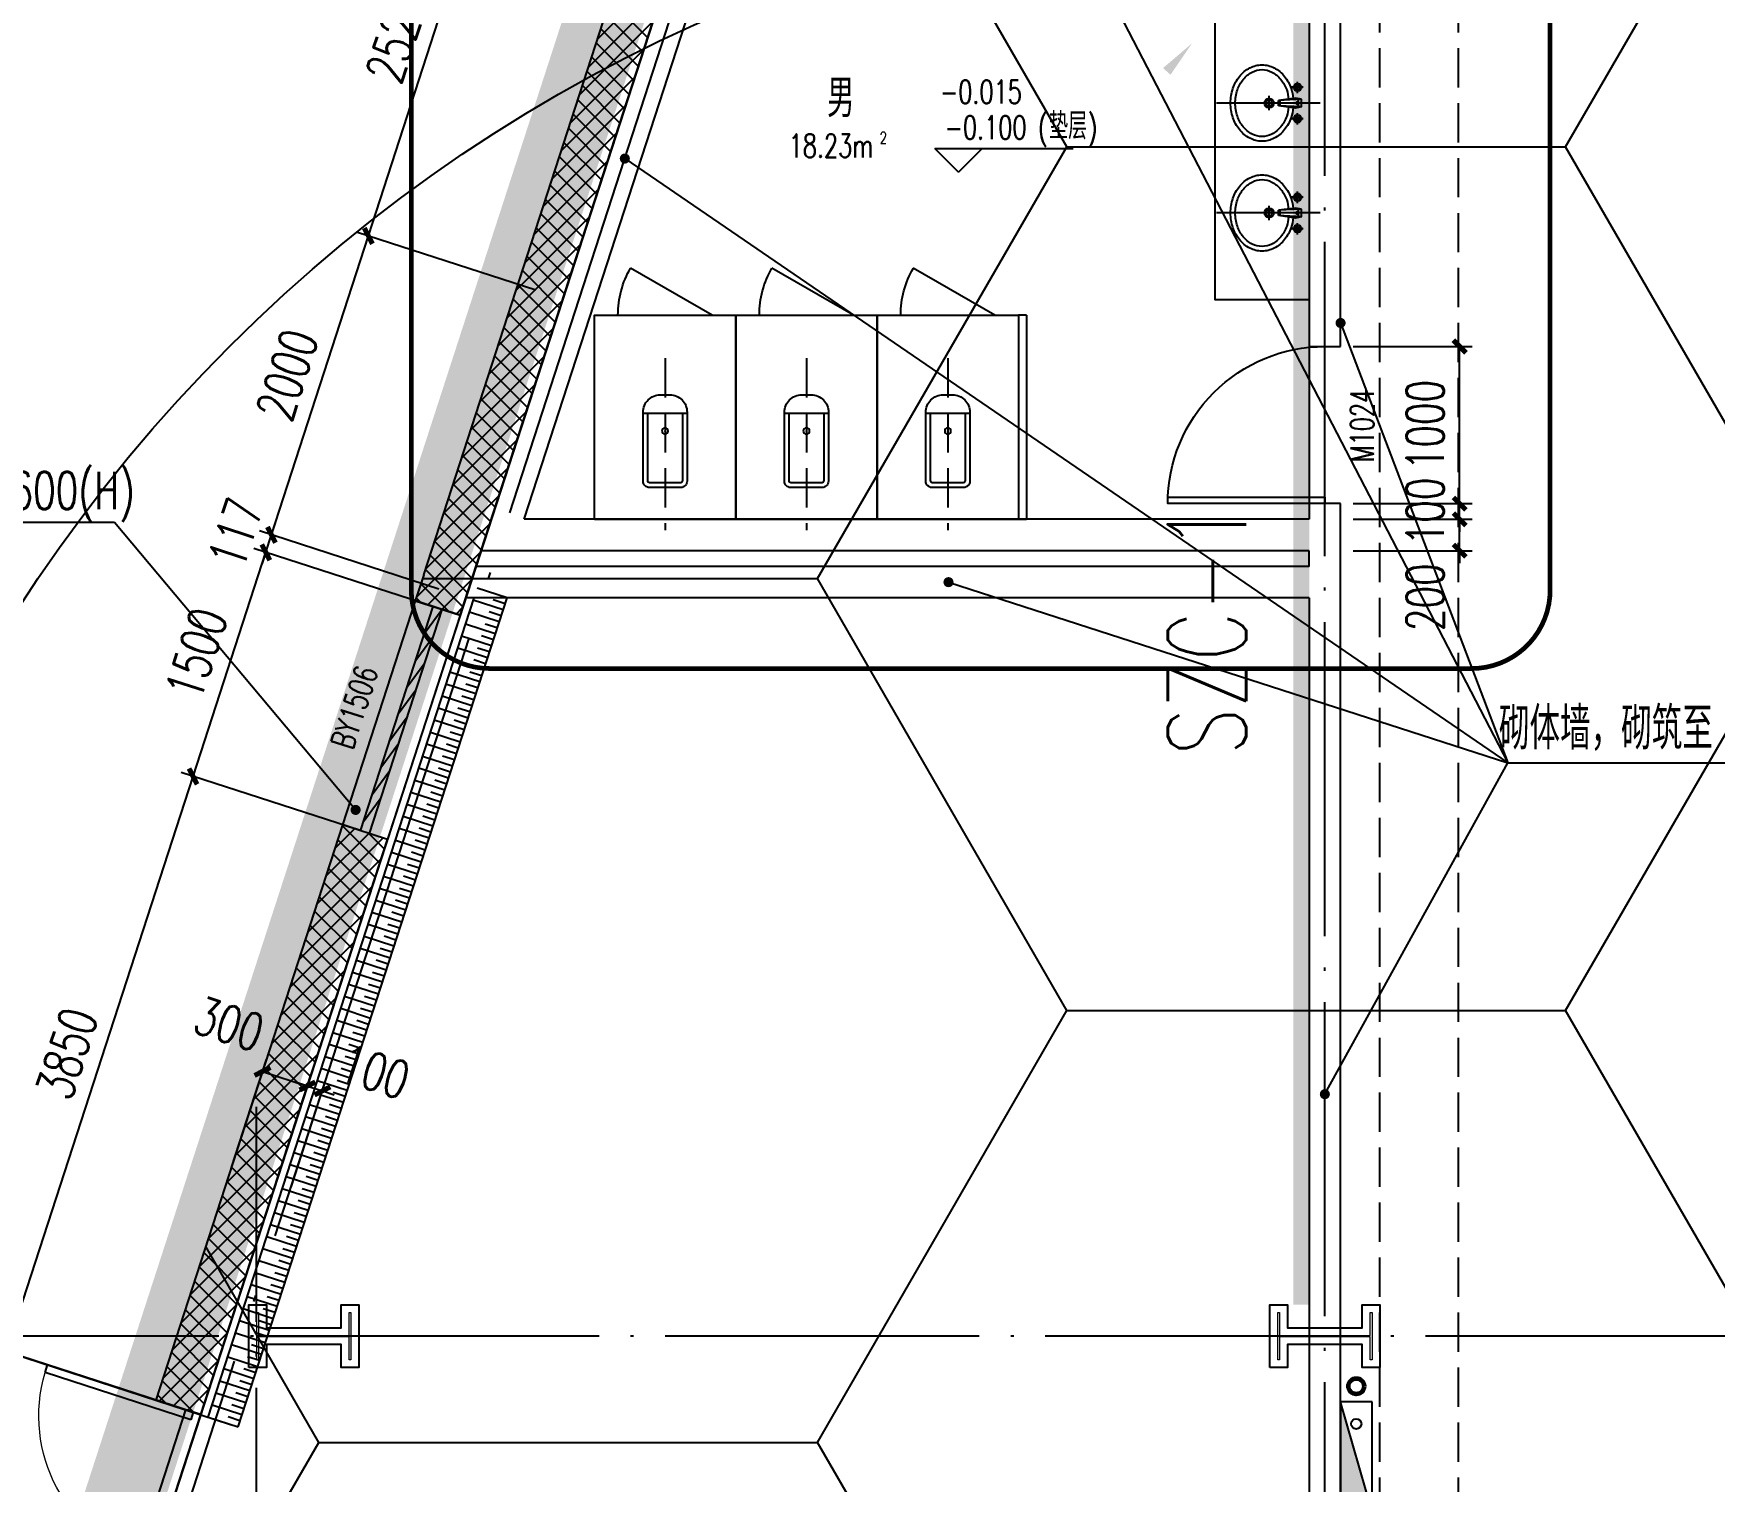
# Model space of a CAD drawing. Extents: x -821772 to -21949, y 506164 to 1049594.
# Drawn here: x -235174 to -224474, y 821895 to 831112 of the extents above; entities that cross this region are included whole.
import ezdxf
from ezdxf.enums import TextEntityAlignment as Align
from ezdxf.xclip import XClip

# ---------------------------------------------------------------- set-up
doc = ezdxf.new("R2010")
doc.units = 0
doc.header["$LTSCALE"] = 1000
doc.header["$MEASUREMENT"] = 0
doc.header["$XCLIPFRAME"] = 2
for name, pattern in [('10平面20250807_t3$0$10平面$1$DOTE', [2.42, 2, -0.2, 0.02, -0.2]), ('10平面20250807_t3$0$CENTER', [2, 1.25, -0.25, 0.25, -0.25]), ('10平面20250807_t3$0$DASH', [0.35, 0.25, -0.1]), ('10平面20250807_t3$0$DOTE', [2.42, 2, -0.2, 0.02, -0.2]), ('DASH', [0.35, 0.25, -0.1])]:
    doc.linetypes.add(name, pattern=pattern)
doc.layers.get('Defpoints').update_dxf_attribs({"color": 210})
for name, color, linetype, lineweight in [('1-防火分区线', 201, 'DASH', 50), ('10平面20250807_t3$0$LG-ZF消防', 1, 'Continuous', 60), ('10平面20250807_t3$0$S-col', 8, 'Continuous', 0), ('10平面20250807_t3$0$THIN', 8, 'Continuous', 0), ('10平面20250807_t3$0$柱间支撑', 8, '10平面20250807_t3$0$CENTER', 0)]:
    doc.layers.add(name, color=color, linetype=linetype, lineweight=lineweight)
for name, color, linetype in [('10平面20250807_t3$0$10平面$1$A-AXIS-DOTE', 8, '10平面20250807_t3$0$10平面$1$DOTE'), ('10平面20250807_t3$0$99平面图例外参$0$A-HATCH-2', 8, 'Continuous'), ('10平面20250807_t3$0$A-AXIS-DOTE', 8, '10平面20250807_t3$0$DOTE'), ('10平面20250807_t3$0$A-AXIS-DP', 8, 'Continuous'), ('10平面20250807_t3$0$A-AXIS-SYMB', 8, 'Continuous'), ('10平面20250807_t3$0$A-HATCH-2', 8, 'Continuous'), ('10平面20250807_t3$0$A-LIN-V', 8, 'Continuous'), ('10平面20250807_t3$0$A-SFCE', 8, 'Continuous'), ('10平面20250807_t3$0$A-WC', 8, 'Continuous'), ('10平面20250807_t3$0$A-WINDOW', 8, 'Continuous'), ('10平面20250807_t3$0$A-防火门窗', 8, 'Continuous'), ('10平面20250807_t3$0$AS-WALL', 8, 'Continuous'), ('10平面20250807_t3$0$AS-结构边线层', 8, 'Continuous'), ('10平面20250807_t3$0$DIM_ELEV', 8, 'Continuous'), ('10平面20250807_t3$0$DIM_SYMB', 8, 'Continuous'), ('10平面20250807_t3$0$PUB_HATCH', 8, 'Continuous'), ('10平面20250807_t3$0$PUB_TEXT', 8, 'Continuous'), ('10平面20250807_t3$0$SB_ZF消火栓', 10, 'Continuous'), ('10平面20250807_t3$0$建-墙-幕', 8, 'Continuous'), ('10平面20250807_t3$0$建-房间', 8, 'Continuous'), ('10平面20250807_t3$0$建-标高', 8, 'Continuous'), ('10平面20250807_t3$0$建-门', 8, 'Continuous'), ('10平面20250807_t3$0$建-门窗编号', 8, 'Continuous'), ('PUB_HATCH', 8, 'Continuous')]:
    doc.layers.add(name, color=color, linetype=linetype)
doc.styles.add('10平面20250807_t3$0$_TCH_DIM', font='SIMPLEX', dxfattribs={"bigfont": 'GBCBIG'})
doc.styles.add('10平面20250807_t3$0$_TCH_DIM_T3', font='SIMPLEX', dxfattribs={"width": 0.705882, "bigfont": 'GBCBIG'})
doc.styles.add('10平面20250807_t3$0$A-AREA', font='SIMPLEX', dxfattribs={"bigfont": 'GBCBIG'})
doc.styles.add('10平面20250807_t3$0$A-STANDARD', font='SIMPLEX', dxfattribs={"bigfont": 'GBCBIG'})
doc.styles.add('10平面20250807_t3$0$A-WIN-LABEL', font='SIMPLEX', dxfattribs={"bigfont": 'GBCBIG'})
doc.styles.add('10平面20250807_t3$0$TSSD_Rein', font='tj-romans1.shx', dxfattribs={"width": 0.7, "bigfont": 'tj-hztxt.shx'})
doc.dimstyles.new('10平面20250807_t3$0$_TCH_ARCH&&80', dxfattribs={"dimtxt": 238, "dimasz": 80, "dimexe": 80, "dimexo": 80, "dimgap": 101, "dimtad": 1, "dimdec": 0, "dimzin": 0, "dimdsep": 46, "dimtxsty": '10平面20250807_t3$0$_TCH_DIM_T3', "dimblk": '10平面20250807_t3$0$_ArchTick', "dimcen": 0.09, "dimclrt": 7, "dimazin": 2, "dimtfac": 1, "dimtdec": 0, "dimtix": 1, "dimtmove": 2, "dimatfit": 3, "dimfxl": 0, "dimtolj": 1, "dimtzin": 0, "dimarcsym": 0})
pattern_1 = [(45, (60, 0), (-60.000061, 60.000061), []), (135, (60, 0), (-60.000061, -60.000061), [])]

# ---------------------------------------------------------------- blocks, each defined once
blk = doc.blocks.new('10平面20250807_t3$0$dote')
at = {"layer": '10平面20250807_t3$0$A-AXIS-DOTE'}
for p, q in [((-6217.8, -68993.9), (-6217.8, 36662.3)), ((-13017.8, 15670), (-13017.8, 19460)), ((76282.2, 18000), (-41310, 18000))]:
    blk.add_line(p, q, dxfattribs=at)
at = {"layer": '10平面20250807_t3$0$A-AXIS-DOTE', "ltscale": 2}
blk.add_lwpolyline([(-35305.3, -50417.4), (-8818.8, 31214.7)], dxfattribs=at)
blk = doc.blocks.new('10平面20250807_t3$0$厕卫')
at = {"layer": '10平面20250807_t3$0$A-AXIS-DOTE', "linetype": '10平面20250807_t3$0$DASH'}
blk.add_line((50, -823), (50, 272), dxfattribs=at)
at = {"layer": '10平面20250807_t3$0$A-WC'}
for p, q in [((-60, -40), (-60, -470)), ((150, -30), (-50, -30)), ((160, -470), (160, -40)), ((190, -470), (-90, -470)), ((350, -1097), (-170, -1397))]:
    blk.add_line(p, q, dxfattribs=at)
blk.add_lwpolyline([(-400, 203), (-400, -1097), (500, -1097), (500, 203)], close=True, dxfattribs=at)
blk.add_lwpolyline([(190, -40, 0.414214), (150, 0), (-50, 0, 0.414214), (-90, -40), (-90, -480, 0.414214), (20, -590), (80, -590, 0.414214), (190, -480)], format="xyb", close=True, dxfattribs=at)
blk.add_circle((50, -359), 20, dxfattribs=at)
for centre, radius, start, end in [((-50, -40), 10, 90, 180), ((150, -40), 10, 0, 90), ((350, -1097), 600, 180, 209.9999)]:
    blk.add_arc(centre, radius, start, end, dxfattribs=at)
for p in [(50, 0), (50, -359)]:
    blk.add_point(p, dxfattribs=at)
blk = doc.blocks.new('10平面20250807_t3$0$43243')
at = {"layer": '10平面20250807_t3$0$AS-结构边线层'}
blk.add_lwpolyline([(-230898, 832220), (-254254, 760236), (-254254, 741420), (-248304, 741420), (-248304, 741670), (-246204, 741670), (-246204, 741420), (-231804, 741420), (-231804, 741670), (-229704, 741670), (-229704, 741420), (-228964, 741420), (-228964, 741250), (-222244, 741250), (-222244, 741420), (-215304, 741420), (-215304, 741670), (-213204, 741670), (-213204, 741420), (-212464, 741420), (-212464, 741250), (-205744, 741250)], dxfattribs=at)
blk = doc.blocks.new('10平面20250807_t3$0$_FZH')
at = {"layer": '10平面20250807_t3$0$A-HATCH-2'}
blk.add_lwpolyline([(-0.437, -0.25), (-0.437, 0.25), (-0.297, 0.25), (-0.297, 0.067), (0.298, 0.067), (0.298, 0.25), (0.438, 0.25), (0.438, -0.25), (0.298, -0.25), (0.298, -0.068), (-0.297, -0.068), (-0.297, -0.25)], close=True, dxfattribs=at)
at = {"layer": '10平面20250807_t3$0$S-col'}
blk.add_lwpolyline([(-0.375, -0.188), (-0.375, 0.187), (-0.36, 0.187), (-0.36, 0.005), (0.36, 0.005), (0.36, 0.187), (0.375, 0.187), (0.375, -0.188), (0.36, -0.188), (0.36, -0.005), (-0.36, -0.005), (-0.36, -0.188)], close=True, dxfattribs=at)
blk = doc.blocks.new('10平面20250807_t3$0$w4234324')
at = {"xscale": 800.0000000000005, "yscale": 800.0000000000005, "zscale": 800.0000000000005}
for p in [(-233454, 822820), (-226954, 822820)]:
    blk.add_blockref('10平面20250807_t3$0$_FZH', p, dxfattribs=at)
blk = doc.blocks.new('10平面20250807_t3$0$3243243')
at = {"layer": '10平面20250807_t3$0$A-HATCH-2', "linetype": '10平面20250807_t3$0$DASH'}
for p, q in [((-226604.2, 741520), (-226604.2, 832220)), ((-226104.2, 741520), (-226104.2, 832220))]:
    blk.add_line(p, q, dxfattribs=at)
blk = doc.blocks.new('10平面20250807_t3$0$343243')
at = {"layer": '10平面20250807_t3$0$10平面$1$A-AXIS-DOTE'}
blk.add_lwpolyline([(-137039, 783550), (-137039, 784210)], dxfattribs=at)
at = {"layer": '10平面20250807_t3$0$A-WC'}
for p, q in [((-137084, 783875), (-136994, 783875)), ((-137039, 783830), (-137039, 783920)), ((-137071, 783707), (-137056, 783814)), ((-137064, 783668), (-137056, 783814)), ((-137056, 783814), (-137022, 783814)), ((-137056, 783804), (-137022, 783804)), ((-137014, 783668), (-137022, 783814)), ((-137008, 783707), (-137022, 783814)), ((-137176, 783694), (-137103, 783694)), ((-137139, 783657), (-137139, 783731)), ((-137064, 783668), (-137071, 783707)), ((-137064, 783668), (-137014, 783668)), ((-137063, 783687), (-137015, 783687)), ((-137014, 783668), (-137008, 783707)), ((-136976, 783694), (-136903, 783694)), ((-136939, 783657), (-136939, 783731))]:
    blk.add_line(p, q, dxfattribs=at)
for points in [[(-137069, 783721, -0.055034), (-137132, 783735, -0.088849), (-137208, 783776, -0.104988), (-137263, 783843, -0.12017), (-137282, 783920, -0.12017), (-137263, 783997, -0.104988), (-137208, 784064, -0.088849), (-137132, 784105, -0.080052), (-137039, 784120, -0.080052)], [(-137065, 783751, -0.056066), (-137123, 783763, -0.088849), (-137190, 783800, -0.104988), (-137237, 783857, -0.12017), (-137252, 783920, -0.12017), (-137237, 783983, -0.104988), (-137190, 784040, -0.088849), (-137123, 784077, -0.080052), (-137039, 784090, -0.080052)], [(-137039, 784120, -0.080052), (-136946, 784105, -0.088849), (-136870, 784064, -0.104988), (-136815, 783997, -0.12017), (-136796, 783920, -0.12017), (-136815, 783843, -0.104988), (-136870, 783776, -0.088849), (-136946, 783735, -0.055034), (-137010, 783721, -0.080052)], [(-137039, 784090, -0.080052), (-136956, 784077, -0.088849), (-136889, 784040, -0.104988), (-136842, 783983, -0.12017), (-136826, 783920, -0.12017), (-136842, 783857, -0.104988), (-136889, 783800, -0.088849), (-136956, 783763, -0.056066), (-137014, 783751, -0.080052)]]:
    blk.add_lwpolyline(points, format="xyb", dxfattribs=at)
for centre, radius in [((-137039, 783875), 30), ((-137039, 783875), 20), ((-137139, 783694), 25), ((-137139, 783694), 15), ((-136939, 783694), 25), ((-136939, 783694), 15)]:
    blk.add_circle(centre, radius, dxfattribs=at)
for centre, start, end in [((-137040, 783695), 80.5252, 279.4748), ((-137038, 783695), 260.5252, 99.4748)]:
    blk.add_arc(centre, 7.19, start, end, dxfattribs=at)
blk = doc.blocks.new('10平面20250807_t3$0$3132')
at = {"layer": '10平面20250807_t3$0$DIM_ELEV', "linetype": '10平面20250807_t3$0$DASH', "const_width": 30}
blk.add_lwpolyline([(-232270, 833040), (-226020, 833040, -0.414214), (-225520, 832540), (-225520, 827570, -0.414214), (-226020, 827070), (-232270, 827070, -0.414214), (-232770, 827570), (-232770, 832540, -0.414214)], format="xyb", close=True, dxfattribs=at)
blk = doc.blocks.new('10平面20250807_t3$0$23124232432')
at = {"layer": '10平面20250807_t3$0$柱间支撑', "const_width": 100}
blk.add_lwpolyline([(-227104, 831620), (-227104, 823020)], dxfattribs=at)
at = {"layer": '10平面20250807_t3$0$THIN', "style": '10平面20250807_t3$0$TSSD_Rein', "width": 0.7}
blk.add_text('SZC-1', height=500, rotation=90, dxfattribs=at).set_placement((-227304, 827320), align=Align.BOTTOM_CENTER)
blk = doc.blocks.new('10平面20250807_t3$0$99平面图例外参$0$$LinePat$填挖边坡')
at = {"color": 0}
for p, q in [((0, 0), (0, -1500)), ((300, 0), (300, -600))]:
    blk.add_line(p, q, dxfattribs=at)
at = {"layer": 'Defpoints', "color": 0}
blk.add_point((600, 0), dxfattribs=at)
blk = doc.blocks.new('10平面20250807_t3$0$34242343243')
at = {"layer": '10平面20250807_t3$0$A-LIN-V'}
for p, q in [((-234063, 822305), (-232370, 827520)), ((-233872, 822243), (-232160, 827520)), ((-234063, 822305), (-233872, 822243))]:
    blk.add_line(p, q, dxfattribs=at)
at = {"layer": '10平面20250807_t3$0$99平面图例外参$0$A-HATCH-2', "color": 203, "xscale": 0.1340092853501162, "yscale": 0.1333333333333333, "zscale": 0.1333333333333333, "rotation": 252.0237134181385}
for p in [(-232160, 827520), (-232210, 827367), (-232185, 827444), (-232235, 827291), (-232284, 827138), (-232259, 827214), (-232309, 827061), (-232334, 826985), (-232384, 826832), (-232359, 826908), (-232408, 826755), (-232458, 826602), (-232433, 826679), (-232483, 826526), (-232508, 826449), (-232557, 826296), (-232532, 826373), (-232582, 826220), (-232632, 826067), (-232607, 826143), (-232656, 825990), (-232681, 825914), (-232731, 825761), (-232706, 825837), (-232756, 825684), (-232805, 825532), (-232781, 825608), (-232830, 825455), (-232855, 825379), (-232905, 825226), (-232880, 825302), (-232929, 825149), (-232979, 824996), (-232954, 825073), (-233004, 824920), (-233029, 824843), (-233078, 824690), (-233054, 824767), (-233103, 824614), (-233153, 824461), (-233128, 824537), (-233178, 824384), (-233202, 824308), (-233252, 824155), (-233227, 824231), (-233277, 824078), (-233326, 823925), (-233302, 824002), (-233351, 823849), (-233376, 823772), (-233426, 823619), (-233401, 823696), (-233451, 823543), (-233500, 823390), (-233475, 823467), (-233525, 823314), (-233550, 823237), (-233599, 823084), (-233575, 823161), (-233624, 823008), (-233674, 822855), (-233649, 822931), (-233699, 822778), (-233724, 822702), (-233773, 822549), (-233748, 822625), (-233798, 822472), (-233848, 822319), (-233823, 822396)]:
    blk.add_blockref('10平面20250807_t3$0$99平面图例外参$0$$LinePat$填挖边坡', p, dxfattribs=at)
blk = doc.blocks.new('10平面20250807_t3$0$A$C5D961328')
at = {"layer": '10平面20250807_t3$0$SB_ZF消火栓'}
blk.add_hatch(color=256, dxfattribs=at).paths.add_polyline_path([(0, 40), (700, 40), (700, 240)])
at = {"layer": '10平面20250807_t3$0$A-LIN-V', "ltscale": 500}
blk.add_circle((350, 40), 10001, dxfattribs=at)
at = {"layer": '10平面20250807_t3$0$SB_ZF消火栓'}
for p, q in [((700, 240), (0, 240)), ((0, 240), (0, 40)), ((700, 240), (0, 40)), ((0, 40), (700, 40))]:
    blk.add_line(p, q, dxfattribs=at)
at = {"layer": '10平面20250807_t3$0$SB_ZF消火栓', "color": 1}
blk.add_circle((140, 140), 32.5, dxfattribs=at)
blk = doc.blocks.new('10平面20250807_t3$0$43242343')
at = {"layer": '10平面20250807_t3$0$LG-ZF消防', "linetype": 'Continuous'}
blk.add_circle((-226754, 822501), 50, dxfattribs=at)
blk = doc.blocks.new('10平面20250807_t3$0$234243242332')
at = {"layer": '10平面20250807_t3$0$LG-ZF消防', "linetype": 'Continuous'}
blk.add_blockref('10平面20250807_t3$0$43242343', (0, 0), dxfattribs=at)
at = {"layer": '10平面20250807_t3$0$SB_ZF消火栓', "rotation": 270}
blk.add_blockref('10平面20250807_t3$0$A$C5D961328', (-226894, 822401), dxfattribs=at)
blk = doc.blocks.new('10平面20250807_t3$0$_ArchTick')
at = {"color": 0, "linetype": 'ByBlock', "const_width": 0.4}
blk.add_lwpolyline([(-0.5, -0.5), (0.5, 0.5)], dxfattribs=at)
blk = doc.blocks.new('*D11695')
at = {"layer": '10平面20250807_t3$0$A-AXIS-DP', "color": 0, "lineweight": -2}
for p, q in [((-233915, 823893), (-233692, 824581)), ((-233717, 824505), (-233431, 824412)), ((-233630, 823800), (-233407, 824488))]:
    blk.add_line(p, q, dxfattribs=at)
at = {"layer": 'Defpoints', "color": 0}
for p in [(-233431, 824412), (-233940, 823817), (-233655, 823724)]:
    blk.add_point(p, dxfattribs=at)
at = {"layer": '10平面20250807_t3$0$A-AXIS-DP', "color": 0, "lineweight": -2, "xscale": 80, "yscale": 80, "zscale": 80}
for p, rotation in [((-233717, 824505), 162.0237134181418), ((-233431, 824412), 342.0237134181418)]:
    blk.add_blockref('10平面20250807_t3$0$_ArchTick', p, dxfattribs=dict(at, rotation=rotation))
at = {"layer": '10平面20250807_t3$0$A-AXIS-DP', "color": 7, "insert": (-233930, 824806), "char_height": 238, "attachment_point": 5, "rotation": 342.0237, "style": '10平面20250807_t3$0$_TCH_DIM_T3'}
blk.add_mtext('\\A1;300', dxfattribs=at)
blk = doc.blocks.new('*D11696')
at = {"layer": '10平面20250807_t3$0$A-AXIS-DP', "color": 0, "lineweight": -2}
for p, q in [((-233630, 823800), (-233407, 824488)), ((-233535, 823769), (-233312, 824458)), ((-233431, 824412), (-233507, 824437)), ((-233431, 824412), (-233336, 824381)), ((-233336, 824381), (-233260, 824357))]:
    blk.add_line(p, q, dxfattribs=at)
at = {"layer": 'Defpoints', "color": 0}
for p in [(-233336, 824381), (-233655, 823724), (-233559, 823693)]:
    blk.add_point(p, dxfattribs=at)
at = {"layer": '10平面20250807_t3$0$A-AXIS-DP', "color": 0, "lineweight": -2, "xscale": 80, "yscale": 80, "zscale": 80}
for p, rotation in [((-233431, 824412), 342.0237134181315), ((-233336, 824381), 162.0237134181315)]:
    blk.add_blockref('10平面20250807_t3$0$_ArchTick', p, dxfattribs=dict(at, rotation=rotation))
at = {"layer": '10平面20250807_t3$0$A-AXIS-DP', "color": 7, "insert": (-233002, 824504), "char_height": 238, "attachment_point": 5, "rotation": 342.0237, "style": '10平面20250807_t3$0$_TCH_DIM_T3'}
blk.add_mtext('\\A1;100', dxfattribs=at)
blk = doc.blocks.new('*D12067')
at = {"layer": '10平面20250807_t3$0$A-AXIS-DP', "color": 0, "lineweight": -2}
for p, q in [((-226096, 828020), (-226096, 828100)), ((-226774, 828020), (-226016, 828020)), ((-226096, 827820), (-226096, 828020)), ((-226774, 827820), (-226016, 827820)), ((-226096, 827820), (-226096, 827740))]:
    blk.add_line(p, q, dxfattribs=at)
at = {"layer": 'Defpoints', "color": 0}
for p in [(-226854, 828020), (-226096, 828020), (-226854, 827820)]:
    blk.add_point(p, dxfattribs=at)
at = {"layer": '10平面20250807_t3$0$A-AXIS-DP', "color": 0, "lineweight": -2, "xscale": 80, "yscale": 80, "zscale": 80}
for p, rotation in [((-226096, 828020), 270), ((-226096, 827820), 90)]:
    blk.add_blockref('10平面20250807_t3$0$_ArchTick', p, dxfattribs=dict(at, rotation=rotation))
at = {"layer": '10平面20250807_t3$0$A-AXIS-DP', "color": 7, "insert": (-226316, 827524), "char_height": 238, "attachment_point": 5, "rotation": 90, "style": '10平面20250807_t3$0$_TCH_DIM_T3'}
blk.add_mtext('\\A1;200', dxfattribs=at)
blk = doc.blocks.new('*D12068')
at = {"layer": '10平面20250807_t3$0$A-AXIS-DP', "color": 0, "lineweight": -2}
for p, q in [((-226096, 828120), (-226096, 828200)), ((-226774, 828120), (-226016, 828120)), ((-226096, 828020), (-226096, 828120)), ((-226774, 828020), (-226016, 828020)), ((-226096, 828020), (-226096, 827940))]:
    blk.add_line(p, q, dxfattribs=at)
at = {"layer": 'Defpoints', "color": 0}
for p in [(-226854, 828120), (-226096, 828120), (-226854, 828020)]:
    blk.add_point(p, dxfattribs=at)
at = {"layer": '10平面20250807_t3$0$A-AXIS-DP', "color": 0, "lineweight": -2, "xscale": 80, "yscale": 80, "zscale": 80}
for p, rotation in [((-226096, 828120), 270), ((-226096, 828020), 90)]:
    blk.add_blockref('10平面20250807_t3$0$_ArchTick', p, dxfattribs=dict(at, rotation=rotation))
at = {"layer": '10平面20250807_t3$0$A-AXIS-DP', "color": 7, "insert": (-226316, 828070), "char_height": 238, "attachment_point": 5, "rotation": 90, "style": '10平面20250807_t3$0$_TCH_DIM_T3'}
blk.add_mtext('\\A1;100', dxfattribs=at)
blk = doc.blocks.new('*D12069')
at = {"layer": '10平面20250807_t3$0$A-AXIS-DP', "color": 0, "lineweight": -2}
for p, q in [((-226774, 829120), (-226016, 829120)), ((-226096, 828120), (-226096, 829120)), ((-226774, 828120), (-226016, 828120))]:
    blk.add_line(p, q, dxfattribs=at)
at = {"layer": 'Defpoints', "color": 0}
for p in [(-226854, 829120), (-226096, 829120), (-226854, 828120)]:
    blk.add_point(p, dxfattribs=at)
at = {"layer": '10平面20250807_t3$0$A-AXIS-DP', "color": 0, "lineweight": -2, "xscale": 80, "yscale": 80, "zscale": 80}
for p, rotation in [((-226096, 829120), 90), ((-226096, 828120), 270)]:
    blk.add_blockref('10平面20250807_t3$0$_ArchTick', p, dxfattribs=dict(at, rotation=rotation))
at = {"layer": '10平面20250807_t3$0$A-AXIS-DP', "color": 7, "insert": (-226316, 828620), "char_height": 238, "attachment_point": 5, "rotation": 90, "style": '10平面20250807_t3$0$_TCH_DIM_T3'}
blk.add_mtext('\\A1;1000', dxfattribs=at)
blk = doc.blocks.new('*D12379')
at = {"layer": '10平面20250807_t3$0$A-AXIS-DP', "color": 0, "lineweight": -2}
for p, q in [((-235964, 820819), (-235347, 822721)), ((-234281, 822376), (-235423, 822746)), ((-234899, 820473), (-236040, 820844))]:
    blk.add_line(p, q, dxfattribs=at)
at = {"layer": 'Defpoints', "color": 0}
for p in [(-235347, 822721), (-234205, 822351), (-234823, 820448)]:
    blk.add_point(p, dxfattribs=at)
at = {"layer": '10平面20250807_t3$0$A-AXIS-DP', "color": 0, "lineweight": -2, "xscale": 80, "yscale": 80, "zscale": 80}
for p, rotation in [((-235347, 822721), 72.02371341813708), ((-235964, 820819), 252.0237134181371)]:
    blk.add_blockref('10平面20250807_t3$0$_ArchTick', p, dxfattribs=dict(at, rotation=rotation))
at = {"layer": '10平面20250807_t3$0$A-AXIS-DP', "color": 7, "insert": (-235865, 821838), "char_height": 238, "attachment_point": 5, "rotation": 72.0237, "style": '10平面20250807_t3$0$_TCH_DIM_T3'}
blk.add_mtext('\\A1;2000', dxfattribs=at)
blk = doc.blocks.new('*D12380')
at = {"layer": '10平面20250807_t3$0$A-AXIS-DP', "color": 0, "lineweight": -2}
for p, q in [((-235347, 822721), (-234159, 826383)), ((-233093, 826038), (-234235, 826408)), ((-234281, 822376), (-235423, 822746))]:
    blk.add_line(p, q, dxfattribs=at)
at = {"layer": 'Defpoints', "color": 0}
for p in [(-234159, 826383), (-233017, 826013), (-234205, 822351)]:
    blk.add_point(p, dxfattribs=at)
at = {"layer": '10平面20250807_t3$0$A-AXIS-DP', "color": 0, "lineweight": -2, "xscale": 80, "yscale": 80, "zscale": 80}
for p, rotation in [((-234159, 826383), 72.02371341813614), ((-235347, 822721), 252.0237134181361)]:
    blk.add_blockref('10平面20250807_t3$0$_ArchTick', p, dxfattribs=dict(at, rotation=rotation))
at = {"layer": '10平面20250807_t3$0$A-AXIS-DP', "color": 7, "insert": (-234962, 824620), "char_height": 238, "attachment_point": 5, "rotation": 72.0237, "style": '10平面20250807_t3$0$_TCH_DIM_T3'}
blk.add_mtext('\\A1;3850', dxfattribs=at)
blk = doc.blocks.new('*D12381')
at = {"layer": '10平面20250807_t3$0$A-AXIS-DP', "color": 0, "lineweight": -2}
for p, q in [((-232630, 827464), (-233772, 827835)), ((-234159, 826383), (-233696, 827810)), ((-233093, 826038), (-234235, 826408))]:
    blk.add_line(p, q, dxfattribs=at)
at = {"layer": 'Defpoints', "color": 0}
for p in [(-233696, 827810), (-232554, 827440), (-233017, 826013)]:
    blk.add_point(p, dxfattribs=at)
at = {"layer": '10平面20250807_t3$0$A-AXIS-DP', "color": 0, "lineweight": -2, "xscale": 80, "yscale": 80, "zscale": 80}
for p, rotation in [((-233696, 827810), 72.02371341813712), ((-234159, 826383), 252.0237134181371)]:
    blk.add_blockref('10平面20250807_t3$0$_ArchTick', p, dxfattribs=dict(at, rotation=rotation))
at = {"layer": '10平面20250807_t3$0$A-AXIS-DP', "color": 7, "insert": (-234137, 827165), "char_height": 238, "attachment_point": 5, "rotation": 72.0237, "style": '10平面20250807_t3$0$_TCH_DIM_T3'}
blk.add_mtext('\\A1;1500', dxfattribs=at)
blk = doc.blocks.new('*D12382')
at = {"layer": '10平面20250807_t3$0$A-AXIS-DP', "color": 0, "lineweight": -2}
for p, q in [((-232594, 827576), (-233736, 827946)), ((-233660, 827921), (-233635, 827997)), ((-232630, 827464), (-233772, 827835)), ((-233696, 827810), (-233660, 827921)), ((-233696, 827810), (-233721, 827734))]:
    blk.add_line(p, q, dxfattribs=at)
at = {"layer": 'Defpoints', "color": 0}
for p in [(-233660, 827921), (-232518, 827551), (-232554, 827440)]:
    blk.add_point(p, dxfattribs=at)
at = {"layer": '10平面20250807_t3$0$A-AXIS-DP', "color": 0, "lineweight": -2, "xscale": 80, "yscale": 80, "zscale": 80}
for p, rotation in [((-233660, 827921), 252.0237134181293), ((-233696, 827810), 72.02371341812926)]:
    blk.add_blockref('10平面20250807_t3$0$_ArchTick', p, dxfattribs=dict(at, rotation=rotation))
at = {"layer": '10平面20250807_t3$0$A-AXIS-DP', "color": 7, "insert": (-233887, 827934), "char_height": 238, "attachment_point": 5, "rotation": 72.0237, "style": '10平面20250807_t3$0$_TCH_DIM_T3'}
blk.add_mtext('\\A1;117', dxfattribs=at)
blk = doc.blocks.new('*D12383')
at = {"layer": '10平面20250807_t3$0$A-AXIS-DP', "color": 0, "lineweight": -2}
for p, q in [((-233660, 827921), (-233043, 829824)), ((-231977, 829478), (-233119, 829848)), ((-232594, 827576), (-233736, 827946))]:
    blk.add_line(p, q, dxfattribs=at)
at = {"layer": 'Defpoints', "color": 0}
for p in [(-233043, 829824), (-231901, 829453), (-232518, 827551)]:
    blk.add_point(p, dxfattribs=at)
at = {"layer": '10平面20250807_t3$0$A-AXIS-DP', "color": 0, "lineweight": -2, "xscale": 80, "yscale": 80, "zscale": 80}
for p, rotation in [((-233043, 829824), 72.02371341813688), ((-233660, 827921), 252.0237134181369)]:
    blk.add_blockref('10平面20250807_t3$0$_ArchTick', p, dxfattribs=dict(at, rotation=rotation))
at = {"layer": '10平面20250807_t3$0$A-AXIS-DP', "color": 7, "insert": (-233560, 828940), "char_height": 238, "attachment_point": 5, "rotation": 72.0237, "style": '10平面20250807_t3$0$_TCH_DIM_T3'}
blk.add_mtext('\\A1;2000', dxfattribs=at)
blk = doc.blocks.new('*D12384')
at = {"layer": '10平面20250807_t3$0$A-AXIS-DP', "color": 0, "lineweight": -2}
for p, q in [((-233043, 829824), (-232265, 832221)), ((-231199, 831875), (-232341, 832245)), ((-231977, 829478), (-233119, 829848))]:
    blk.add_line(p, q, dxfattribs=at)
at = {"layer": 'Defpoints', "color": 0}
for p in [(-232265, 832221), (-231123, 831850), (-231901, 829453)]:
    blk.add_point(p, dxfattribs=at)
at = {"layer": '10平面20250807_t3$0$A-AXIS-DP', "color": 0, "lineweight": -2, "xscale": 80, "yscale": 80, "zscale": 80}
for p, rotation in [((-232265, 832221), 72.02371341813634), ((-233043, 829824), 252.0237134181363)]:
    blk.add_blockref('10平面20250807_t3$0$_ArchTick', p, dxfattribs=dict(at, rotation=rotation))
at = {"layer": '10平面20250807_t3$0$A-AXIS-DP', "color": 7, "insert": (-232863, 831090), "char_height": 238, "attachment_point": 5, "rotation": 72.0237, "style": '10平面20250807_t3$0$_TCH_DIM_T3'}
blk.add_mtext('\\A1;2520', dxfattribs=at)
blk = doc.blocks.new('*U10179')
at = {"color": 0}
blk.add_lwpolyline([(500, 0), (500, 1000), (460, 1000), (460, 0)], close=True, dxfattribs=at)
blk.add_arc((500, 0), 1000, 90, 180, dxfattribs=at)
blk = doc.blocks.new('*U10178')
at = {"color": 0, "xscale": 0.001, "yscale": 0.001, "zscale": 0.001}
blk.add_blockref('*U10179', (0, 0), dxfattribs=at)
blk = doc.blocks.new('10平面20250807_t3$0$10平面$0$$DorLib2D$00000002')
for p, q in [((-0.5, 0), (-0.5, 0.4875)), ((-0.475, 0.4875), (-0.5, 0.4875)), ((-0.475, 0), (-0.475, 0.4875)), ((0.475, 0), (0.475, 0.4875)), ((0.475, 0.4875), (0.5, 0.4875)), ((0.5, 0), (0.5, 0.4875)), ((-0.5, 0), (-0.475, 0)), ((0.5, 0), (0.475, 0))]:
    blk.add_line(p, q)
at = {"lineweight": 13}
for centre, start, end in [((-0.4875, 0), 0, 88.5307), ((0.4875, 0), 91.4693, 180)]:
    blk.add_arc(centre, 0.4875, start, end, dxfattribs=at)
blk = doc.blocks.new('*U10280')
at = {"color": 0}
for p, q in [((-250, 150), (250, 150)), ((250, 30), (-250, 30)), ((-250, -30), (-190, 30)), ((-190, -30), (-130, 30)), ((-130, -30), (-70, 30)), ((-70, -30), (-10, 30)), ((-10, -30), (50, 30)), ((50, -30), (110, 30)), ((110, -30), (170, 30)), ((170, -30), (230, 30)), ((250, -30), (-250, -30)), ((-250, -150), (250, -150))]:
    blk.add_line(p, q, dxfattribs=at)
for points in [[(-250, -150), (-250, 150)], [(250, -150), (250, 150)]]:
    blk.add_lwpolyline(points, dxfattribs=at)
blk = doc.blocks.new('*U10279')
at = {"color": 0, "xscale": 0.001999999996058992, "yscale": 0.003333333333333334, "zscale": 0.001999999996058992}
blk.add_blockref('*U10280', (0, 0), dxfattribs=at)
blk = doc.blocks.new('10平面20250807_t3')
at = {"layer": '10平面20250807_t3$0$PUB_HATCH'}
h = blk.add_hatch(dxfattribs=at)
h.set_pattern_fill('多孔材料', color=256, scale=30, style=0)
h.set_pattern_definition(pattern_1)
h.paths.add_polyline_path([(-232690.9, 827666.3), (-232405.6, 827573.7), (-230898, 832220), (-231116.1, 832520)])
h = blk.add_hatch(dxfattribs=at)
h.set_pattern_fill('多孔材料', color=256, scale=30, style=0)
h.set_pattern_definition(pattern_1)
h.paths.add_polyline_path([(-232690.9, 827666.3), (-232744.4, 827501.4), (-232459.1, 827408.8), (-232405.6, 827573.7)])
h = blk.add_hatch(dxfattribs=at)
h.set_pattern_fill('多孔材料', color=256, scale=30, style=0)
h.set_pattern_definition(pattern_1)
h.paths.add_polyline_path([(-234110.2, 822320), (-232922, 825982.1), (-233207.4, 826074.6), (-234395.6, 822412.6)])
blk.add_lwpolyline([(-234395.6, 822412.6), (-234158.2, 822335.6)])
at = {"layer": '10平面20250807_t3$0$A-AXIS-SYMB'}
for p, q in [((-234660, 828000), (-236890, 828000)), ((-233124.2, 826170), (-234660, 828000))]:
    blk.add_line(p, q, dxfattribs=at)
at = {"layer": '10平面20250807_t3$0$A-AXIS-SYMB', "const_width": 32}
blk.add_lwpolyline([(-233113.9, 826157.7, 1), (-233134.5, 826182.3, 1)], format="xyb", close=True, dxfattribs=at)
at = {"layer": '10平面20250807_t3$0$A-SFCE'}
blk.add_line((-235423.1, 822746), (-233920, 822258.3), dxfattribs=at)
at = {"layer": '10平面20250807_t3$0$A-WC'}
for p, q in [((-228904.2, 829320), (-228904.2, 828019.1)), ((-228854.2, 829320), (-228904.2, 829320)), ((-228854.2, 829320), (-228854.2, 828019.1)), ((-228854.2, 828019.1), (-228904.2, 828019.1))]:
    blk.add_line(p, q, dxfattribs=at)
blk.add_lwpolyline([(-227054.2, 831220), (-227654.2, 831220), (-227654.2, 829420), (-227054.2, 829420)], dxfattribs=at)
at = {"layer": '10平面20250807_t3$0$A-防火门窗'}
for p, q in [((-234822.6, 820448.5), (-234205.3, 822350.9)), ((-234727.5, 820417.6), (-234110.2, 822320))]:
    blk.add_line(p, q, dxfattribs=at)
at = {"layer": '10平面20250807_t3$0$AS-WALL'}
for p, q in [((-232690.9, 827666.3), (-231116.1, 832520)), ((-232405.6, 827573.7), (-230898, 832220)), ((-232325.7, 827820), (-230898, 832220)), ((-226854.2, 829120), (-226854.2, 832120)), ((-232050.5, 828020), (-230752.7, 832020)), ((-227054.2, 832020), (-227054.2, 829120)), ((-227054.2, 829120), (-226854.2, 829120)), ((-226854.2, 828120), (-227054.2, 828120)), ((-227054.2, 828120), (-227054.2, 828020)), ((-226854.2, 827920), (-226854.2, 828120)), ((-227054.2, 828020), (-232050.5, 828020)), ((-226854.2, 827620), (-226854.2, 827920)), ((-227054.2, 827820), (-232325.7, 827820)), ((-227054.2, 827720), (-227054.2, 827820)), ((-232690.9, 827666.3), (-232744.4, 827501.4)), ((-227054.2, 827720), (-232358.1, 827720)), ((-226854.2, 806920), (-226854.2, 827620)), ((-232459.1, 827408.8), (-232405.6, 827573.7)), ((-227054.2, 827520), (-232423, 827520)), ((-227054.2, 827520), (-227054.2, 806920)), ((-232744.4, 827501.4), (-232459.1, 827408.8)), ((-233207.4, 826074.6), (-234395.6, 822412.6)), ((-232922, 825982.1), (-233207.4, 826074.6)), ((-234110.2, 822320), (-232922, 825982.1)), ((-234395.6, 822412.6), (-234110.2, 822320))]:
    blk.add_line(p, q, dxfattribs=at)
at = {"layer": '10平面20250807_t3$0$DIM_SYMB'}
for p, q in [((-228666.7, 832020), (-225790, 826470)), ((-231410.5, 830316.6), (-225790, 826470)), ((-226854.2, 829270), (-225790, 826470)), ((-229350, 827620), (-225790, 826470)), ((-226954.2, 824360), (-225790, 826470)), ((-225790, 826470), (-223320, 826470))]:
    blk.add_line(p, q, dxfattribs=at)
blk.add_lwpolyline([(-228330, 830460, 0, 0, 0), (-227800, 831050, 0, 64, 0), (-227960.4, 830871.5, 0, 0, 0)], format="xyseb", dxfattribs=at)
at = {"layer": '10平面20250807_t3$0$DIM_SYMB', "const_width": 32}
for points in [[(-231423.7, 830325.7, 1), (-231397.3, 830307.6, 1)], [(-226859.9, 829285, 1), (-226848.5, 829255, 1)], [(-229365.2, 827624.9, 1), (-229334.8, 827615.1, 1)], [(-226961.9, 824346, 1), (-226946.5, 824374, 1)]]:
    blk.add_lwpolyline(points, format="xyb", close=True, dxfattribs=at)
at = {"layer": '10平面20250807_t3$0$建-墙-幕'}
blk.add_line((-234110.2, 822320), (-234205.3, 822350.9), dxfattribs=at)
at = {"layer": '10平面20250807_t3$0$建-标高'}
for p, q in [((-229286.4, 830230), (-229436.4, 830380)), ((-229436.4, 830380), (-228556.4, 830380)), ((-229286.4, 830230), (-229136.4, 830380))]:
    blk.add_line(p, q, dxfattribs=at)
at = {"layer": '10平面20250807_t3$0$建-门'}
blk.add_line((-227054.2, 829120), (-227054.2, 828120), dxfattribs=at)
at = {"xscale": -1, "rotation": 180}
for p in [(-231204.2, 828222.8), (-230304.2, 828222.8), (-229404.2, 828222.8)]:
    blk.add_blockref('10平面20250807_t3$0$厕卫', p, dxfattribs=at)
at = {"layer": '10平面20250807_t3$0$A-AXIS-DP'}
for name in ['10平面20250807_t3$0$3132', '10平面20250807_t3$0$3243243']:
    blk.add_blockref(name, (0, 0), dxfattribs=at)
at = {"layer": '10平面20250807_t3$0$A-WINDOW'}
for name in ['10平面20250807_t3$0$43243', '10平面20250807_t3$0$w4234324']:
    blk.add_blockref(name, (0, 0), dxfattribs=at)
at = {"layer": '10平面20250807_t3$0$A-WINDOW', "rotation": 90}
for p in [(556565.8, 967709.2), (556565.8, 967009.2)]:
    blk.add_blockref('10平面20250807_t3$0$343243', p, dxfattribs=at)
at = {"layer": '10平面20250807_t3$0$A-WINDOW'}
ref = blk.add_blockref('*U10279', (-232833.2, 826741.7), dxfattribs=dict(at, xscale=-1499.999999999843, yscale=300, zscale=300, rotation=72.0237134181359))
ref.add_attrib('A', 'BY1506', (-233144.1, 826545.5), dxfattribs={"layer": '10平面20250807_t3$0$建-门窗编号', "ltscale": 500, "height": 148.75, "rotation": 72.02371, "style": '10平面20250807_t3$0$A-WIN-LABEL', "width": 0.705882})
at = {"layer": '10平面20250807_t3$0$A-防火门窗', "xscale": -2000, "yscale": 2000, "zscale": 100, "rotation": 72.02371341813668}
blk.add_blockref('10平面20250807_t3$0$10平面$0$$DorLib2D$00000002', (-234466.4, 821384.2), dxfattribs=at)
at = {"layer": '10平面20250807_t3$0$AS-WALL'}
blk.add_blockref('10平面20250807_t3$0$dote', (-220736.4, 804820), dxfattribs=at)
at = {"layer": '10平面20250807_t3$0$DIM_SYMB'}
blk.add_blockref('10平面20250807_t3$0$34242343243', (0, 0), dxfattribs=at)
at = {"layer": '10平面20250807_t3$0$SB_ZF消火栓', "linetype": 'Continuous'}
blk.add_blockref('10平面20250807_t3$0$234243242332', (0, 0), dxfattribs=at)
at = {"layer": '10平面20250807_t3$0$建-门'}
ref = blk.add_blockref('*U10178', (-226954.2, 828620), dxfattribs=dict(at, xscale=1000, yscale=-1000, zscale=200, rotation=269.9999999999758))
ref.add_attrib('A', 'M1024', (-226642.3, 828382.5), dxfattribs={"layer": '10平面20250807_t3$0$建-门窗编号', "ltscale": 500, "height": 148.75, "rotation": 90, "style": '10平面20250807_t3$0$A-WIN-LABEL', "width": 0.705882})
at = {"layer": '10平面20250807_t3$0$柱间支撑'}
blk.add_blockref('10平面20250807_t3$0$23124232432', (0, 0), dxfattribs=at)
at = {"layer": '10平面20250807_t3$0$PUB_TEXT', "width": 0.705882}
for s, height, style, p in [('-0.015', 148.75, '10平面20250807_t3$0$A-STANDARD', (-229405, 830667.5)), ('(', 148.8, '10平面20250807_t3$0$A-STANDARD', (-228780, 830440)), (')', 148.8, '10平面20250807_t3$0$A-STANDARD', (-228464.3, 830440)), ('-0.100', 148.75, '10平面20250807_t3$0$A-STANDARD', (-229375, 830440)), ('1500x600(H)', 238, '10平面20250807_t3$0$_TCH_DIM', (-236019.6, 828084))]:
    blk.add_text(s, height=height, dxfattribs=dict(at, style=style)).set_placement(p)
at = {"layer": '10平面20250807_t3$0$PUB_TEXT'}
for s, height, style, p in [('垫层', 168.79, '10平面20250807_t3$0$A-STANDARD', (-228710, 830440)), ('砌体墙，砌筑至', 270.07, '10平面20250807_t3$0$_TCH_DIM', (-225845.7, 826554))]:
    blk.add_text(s, height=height, dxfattribs=dict(at, style=style)).set_placement(p)
at = {"layer": '10平面20250807_t3$0$建-房间', "style": '10平面20250807_t3$0$A-AREA'}
blk.add_text('男', height=241.1, dxfattribs=at).set_placement((-230122.5, 830580))
at = {"layer": '10平面20250807_t3$0$建-房间', "style": '10平面20250807_t3$0$A-AREA', "width": 0.705882}
for s, height, p in [('18.23m', 148.75, (-230367.5, 830324.1)), ('2', 74.4, (-229787.5, 830411.6))]:
    blk.add_text(s, height=height, dxfattribs=at).set_placement(p)
at = {"layer": '10平面20250807_t3$0$A-AXIS-DP'}
for p1, p2, distance, picture, middle in [((-231900.9, 829453.2), (-231123.1, 831850.2), 1200.3, '*D12384', (-232863, 831090.1)), ((-232518.1, 827550.9), (-231900.9, 829453.2), 1200.3, '*D12383', (-233560.5, 828940.4)), ((-226854.2, 828120), (-226854.2, 829120), -757.8, '*D12069', (-226316.4, 828620)), ((-226854.2, 828020), (-226854.2, 828120), -757.8, '*D12068', (-226316.4, 828070)), ((-232554.2, 827439.7), (-232518.1, 827550.9), 1200.3, '*D12382', (-233887.1, 827933.6)), ((-233017.1, 826012.9), (-232554.2, 827439.7), 1200.3, '*D12381', (-234136.6, 827164.7)), ((-234205.3, 822350.9), (-233017.1, 826012.9), 1200.3, '*D12380', (-234962.2, 824620.2)), ((-234822.6, 820448.5), (-234205.3, 822350.9), 1200.3, '*D12379', (-235864.9, 821838))]:
    dim = blk.add_aligned_dim(p1=p1, p2=p2, distance=distance, dimstyle='10平面20250807_t3$0$_TCH_ARCH&&80', dxfattribs=at)
    dim.commit()
    dim.dimension.update_dxf_attribs({"geometry": picture, "text_midpoint": middle})
for base, p1, p2, angle, picture, middle in [((-226096.4, 828020), (-226854.2, 827820), (-226854.2, 828020), 90, '*D12067', (-226316.4, 827524)), ((-233431.3, 824412.3), (-233940, 823816.7), (-233654.6, 823724.2), 342.02371, '*D11695', (-233930.3, 824805.5)), ((-233336.2, 824381.5), (-233654.6, 823724.2), (-233559.5, 823693.3), 342.02371, '*D11696', (-233002, 824504.3))]:
    dim = blk.add_linear_dim(base=base, p1=p1, p2=p2, angle=angle, dimstyle='10平面20250807_t3$0$_TCH_ARCH&&80', dxfattribs=at)
    dim.commit()
    dim.dimension.update_dxf_attribs({"geometry": picture, "text_midpoint": middle, "dimtype": 129})

msp = doc.modelspace()

# ---------------------------------------------------------------- block references
at = {"ltscale": 100}
ref = msp.add_blockref('10平面20250807_t3', (0, 0), dxfattribs=at)
XClip(ref).set_block_clipping_path([(-386212.6353242097, 506163.79756496), (-21948.7593967821, 884998.2285294847)])

# ---------------------------------------------------------------- next in the draw order: hatches: boundary and pattern name
at = {"layer": 'PUB_HATCH', "ltscale": 5000}
h = msp.add_hatch(dxfattribs=at)
h.set_pattern_fill('HONEY', color=8, scale=2000)
h.set_pattern_definition([(0, (0, 0), (4762.5, 2749.63), [3175, -6350]), (120, (0, 0), (-4762.499, 2749.631), [3175, -6350]), (60, (0, 0), (0.0006, 5499.261), [-6350, 3175])])
h.paths.add_polyline_path([(-148304.2, 741220), (-148304.2, 741720), (-149704.2, 741720), (-149704.2, 741220), (-164804.2, 741220), (-164804.2, 741720), (-166204.2, 741720), (-166204.2, 741220), (-181304.2, 741220), (-181304.2, 741720), (-182704.2, 741720), (-182704.2, 741220), (-197804.2, 741220), (-197804.2, 741720), (-199204.2, 741720), (-199204.2, 741220), (-214304.2, 741220), (-214304.2, 741720), (-215704.2, 741720), (-215704.2, 741220), (-254554.2, 741220), (-254554.2, 760283.3), (-231116.1, 832520), (-215704.2, 832520), (-215704.2, 832020), (-214304.2, 832020), (-214304.2, 832520), (-182704.2, 832520), (-182704.2, 832020), (-181304.2, 832020), (-181304.2, 832520), (-157104.2, 832520), (-157104.2, 832020), (-155704.2, 832020), (-155704.2, 832520), (-143954.2, 832520), (-143954.2, 741220)])

# ---------------------------------------------------------------- next in the draw order: linework, layer by layer
at = {"layer": '1-防火分区线', "color": 1, "linetype": 'DASH', "ltscale": 5, "const_width": 500}
msp.add_lwpolyline([(-199204.2, 741220), (-214304.2, 741220), (-214304.2, 741720), (-215704.2, 741720), (-215704.2, 741220), (-254554.2, 741220), (-254554.2, 760283.3), (-231116.1, 832520), (-231116.1, 832520), (-215704.2, 832520), (-215704.2, 832020), (-214304.2, 832020), (-214304.2, 832520), (-182704.2, 832520)], dxfattribs=at)

doc.saveas('drawing.dxf')
